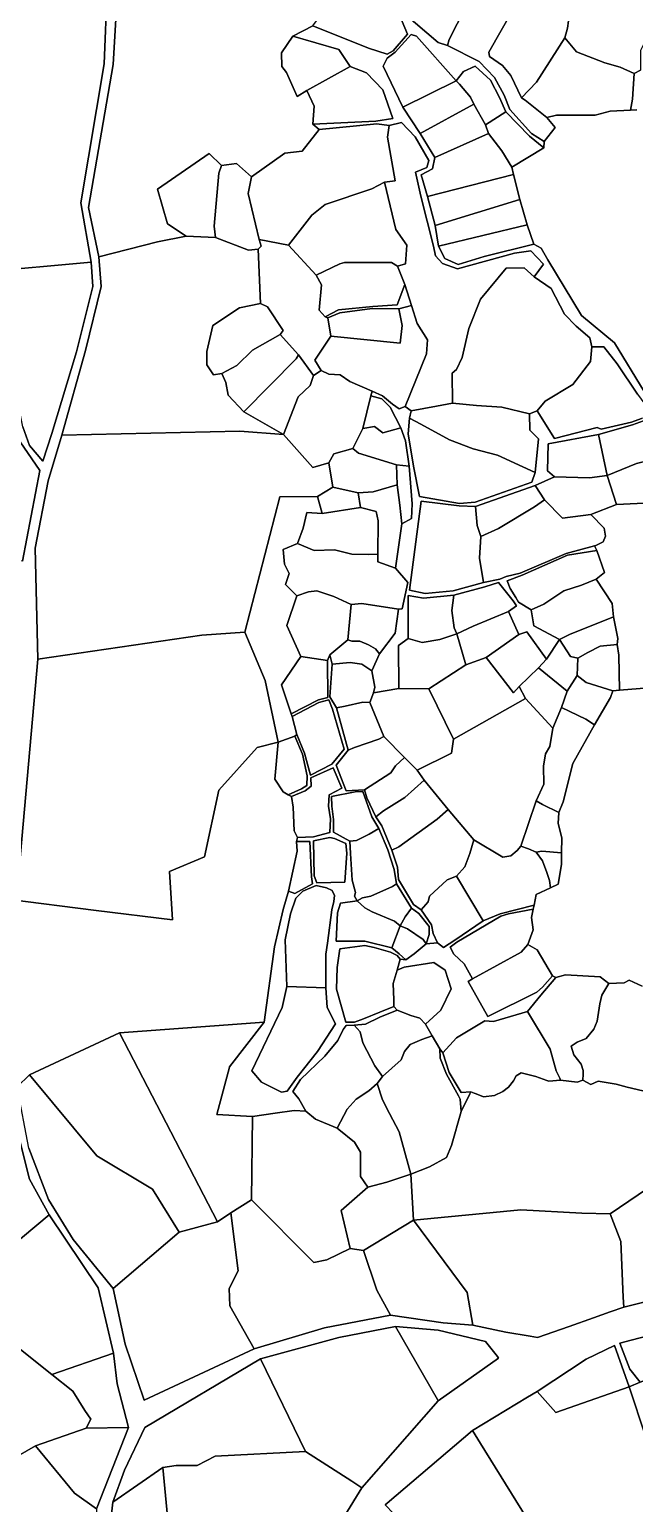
# Model space of a CAD drawing. Extents: x 542555 to 550520, y 1840485 to 1846995.
# Drawn here: x 546246.8 to 546404.6, y 1842267.1 to 1842651.4 of the extents above; entities that cross this region are included whole.
import ezdxf

# ---------------------------------------------------------------- set-up
doc = ezdxf.new("R2010")
doc.units = 0
doc.layers.add('Level 30', color=7, linetype='Continuous')

msp = doc.modelspace()

# ---------------------------------------------------------------- linework, layer by layer
at = {"layer": 'Level 30'}
for points in [[(546264.42, 1842670.82), (546267.07, 1842662.21), (546266.31, 1842642.46), (546260.19, 1842606.19), (546262.94, 1842590.79), (546234.09, 1842588.15), (546230.31, 1842598.41), (546218.22, 1842614.92), (546208.34, 1842630.37), (546190.17, 1842647.84), (546149.81, 1842655.88), (546196.53, 1842683.5), (546223.35, 1842693.32), (546231.01, 1842688.77), (546238.53, 1842671.12)], [(546383.92, 1842625.88), (546381.01, 1842622.24), (546377.71, 1842624.31), (546372.07, 1842630.55), (546370.59, 1842634.32), (546368.07, 1842638.95), (546364.09, 1842643.05), (546355.82, 1842647.25), (546356.24, 1842648.83), (546366.62, 1842669.19), (546369.86, 1842674.44), (546372.31, 1842674.9), (546380.41, 1842672.06), (546375.9, 1842661.97), (546366.63, 1842645.5), (546366.79, 1842644.35), (546370.17, 1842642.05), (546372.31, 1842639.42), (546375.14, 1842633.59), (546376.07, 1842633.01), (546381.75, 1842628.51)], [(546335.21, 1842646.52), (546320.69, 1842652.37), (546328.11, 1842662.44), (546326.31, 1842667.69), (546331.74, 1842670.8), (546343.31, 1842655.16), (546345.44, 1842650.24), (546341.64, 1842645.86), (546340.11, 1842645.02)], [(546356.24, 1842648.83), (546355.82, 1842647.25), (546353.36, 1842648.02), (546344.57, 1842655.57), (546349.31, 1842662.98), (546356.69, 1842671.27), (546357.32, 1842672.94), (546357.89, 1842673.49), (546359.02, 1842673.75), (546363.92, 1842671.54), (546366.62, 1842669.19)], [(546409.41, 1842659.84), (546409.92, 1842657.72), (546406.91, 1842647.52), (546406.13, 1842645.99), (546406.16, 1842640.78), (546404.48, 1842639.96), (546400.88, 1842641.63), (546396.88, 1842642.74), (546389.51, 1842645.59), (546386.4, 1842649.23), (546387.14, 1842651.75), (546387.64, 1842655.63), (546393.8, 1842669.33), (546397.13, 1842668.86), (546406.01, 1842664.02), (546407.86, 1842662.46)], [(546375.9, 1842661.97), (546387.64, 1842655.63), (546387.14, 1842651.75), (546386.4, 1842649.23), (546379.02, 1842637.7), (546375.14, 1842633.59), (546372.31, 1842639.42), (546370.17, 1842642.05), (546366.79, 1842644.35), (546366.63, 1842645.5)], [(546330.42, 1842641.76), (546319.13, 1842635.56), (546316.6, 1842633.94), (546313.81, 1842640.23), (546312.66, 1842641.74), (546312.57, 1842645.34), (546315.52, 1842649.68), (546327.53, 1842646.21)], [(546358.13, 1842638.02), (546344.18, 1842631.19), (546339.1, 1842641.84), (546340.13, 1842643.96), (546342.17, 1842645.55), (546346.37, 1842650.16), (546347.78, 1842649.72)], [(546386.4, 1842649.23), (546389.51, 1842645.59), (546396.88, 1842642.74), (546400.88, 1842641.63), (546404.48, 1842639.96), (546404.09, 1842633.26), (546403.52, 1842630.42), (546398.29, 1842630.12), (546394.31, 1842629.08), (546384.27, 1842629.12), (546381.75, 1842628.51), (546376.07, 1842633.01), (546375.14, 1842633.59), (546379.02, 1842637.7)], [(546341.56, 1842628.24), (546337.12, 1842627.48), (546320.73, 1842626.75), (546321.04, 1842631.44), (546319.13, 1842635.56), (546330.42, 1842641.76), (546334.69, 1842640.15), (546338.96, 1842635.66)], [(546371.08, 1842629.96), (546365.75, 1842626.56), (546362.68, 1842631.93), (546361.8, 1842633.75), (546359, 1842637.15), (546358.13, 1842638.02), (546360.04, 1842640.48), (546363.02, 1842641.88), (546367.06, 1842638.22), (546369.43, 1842633.7)], [(546362.68, 1842631.93), (546348.69, 1842624.29), (546344.18, 1842631.19), (546358.13, 1842638.02), (546359, 1842637.15), (546361.8, 1842633.75)], [(546365.75, 1842626.56), (546366.56, 1842624.33), (546352.51, 1842618.04), (546348.69, 1842624.29), (546362.68, 1842631.93)], [(546380.96, 1842620.53), (546372.64, 1842615.52), (546369.98, 1842619.8), (546366.56, 1842624.33), (546365.75, 1842626.56), (546371.08, 1842629.96), (546377.2, 1842623.65)], [(546340.62, 1842626.4), (546340.23, 1842623.38), (546342.23, 1842611.94), (546339.38, 1842611.64), (546336.12, 1842609.89), (546323.93, 1842605.81), (546320.45, 1842603.01), (546314.39, 1842595.15), (546306.75, 1842596.71), (546303.86, 1842608.68), (546304.75, 1842613.04), (546313.43, 1842619.17), (546317.97, 1842619.67), (546322.38, 1842625.36), (546337.39, 1842626.82)], [(546380.86, 1842590.27), (546378.4, 1842586.9), (546375.85, 1842589.26), (546371.11, 1842589.21), (546364.46, 1842581.12), (546361.36, 1842573.43), (546359.68, 1842565.9), (546358.17, 1842562.77), (546357.09, 1842561.82), (546357.13, 1842554), (546352.96, 1842553.17), (546346.4, 1842551.96), (546344.8, 1842553.14), (546350.34, 1842566.85), (546350.61, 1842570.53), (546347.92, 1842574.78), (546346.45, 1842579.46), (546344.75, 1842584.96), (546342.79, 1842589.75), (546344.92, 1842590.32), (546345.19, 1842595.22), (546342.37, 1842599.29), (546339.38, 1842611.64), (546342.23, 1842611.94), (546340.23, 1842623.38), (546340.62, 1842626.4), (546343.84, 1842627.15), (546347.42, 1842623.45), (546350.99, 1842617.23), (546350.41, 1842615.44), (546347.52, 1842614.25), (546348.92, 1842607.96), (546352.2, 1842594.89), (546352.75, 1842592.41), (546354.5, 1842590.4), (546358.47, 1842589.03), (546373.32, 1842593.07), (546377.55, 1842593.75)], [(546373.09, 1842613.61), (546350.6, 1842607.89), (546349, 1842613.52), (546351.96, 1842615.06), (546352.51, 1842618.04), (546366.56, 1842624.33), (546369.98, 1842619.8), (546372.64, 1842615.52)], [(546287.71, 1842597.55), (546282.83, 1842600.76), (546280.21, 1842609.79), (546293.67, 1842619.08), (546296.87, 1842615.96), (546296.22, 1842613.95), (546294.97, 1842600.11), (546295.35, 1842597.18)], [(546307.21, 1842594.91), (546306.43, 1842594.14), (546303.93, 1842593.88), (546295.35, 1842597.18), (546294.97, 1842600.11), (546296.22, 1842613.95), (546296.87, 1842615.96), (546300.79, 1842616.47), (546304.75, 1842613.04), (546303.86, 1842608.68), (546306.75, 1842596.71)], [(546373.09, 1842613.61), (546374.7, 1842607.06), (546352.6, 1842600.31), (546350.6, 1842607.89)], [(546339.38, 1842611.64), (546342.37, 1842599.29), (546345.19, 1842595.22), (546344.92, 1842590.32), (546342.79, 1842589.75), (546341.27, 1842590.66), (546328.94, 1842590.71), (546327.76, 1842590.36), (546321.6, 1842587.39), (546314.39, 1842595.15), (546320.45, 1842603.01), (546323.93, 1842605.81), (546336.12, 1842609.89)], [(546374.7, 1842607.06), (546376.65, 1842600.51), (546353.48, 1842594.91), (546352.6, 1842600.31)], [(546302.71, 1842551.73), (546313.11, 1842545.78), (546301.68, 1842546.68), (546255.29, 1842545.66), (546261.44, 1842567.7), (546265.54, 1842584.44), (546264.95, 1842592.16), (546280.2, 1842596.08), (546287.71, 1842597.55), (546295.35, 1842597.18), (546303.93, 1842593.88), (546306.43, 1842594.14), (546307.11, 1842579.99), (546301.63, 1842578.83), (546294.63, 1842574.26), (546293.06, 1842567.46), (546293.03, 1842563.98), (546294.83, 1842561.42), (546297.01, 1842561.72), (546298, 1842559.36), (546298.65, 1842556.06)], [(546376.65, 1842600.51), (546378.34, 1842595.48), (546365.41, 1842592.23), (546358.64, 1842590.19), (546355.12, 1842591.73), (546353.48, 1842594.91)], [(546324.64, 1842576.23), (546325.45, 1842571.43), (546321.28, 1842565.21), (546322.93, 1842562.49), (546320.88, 1842561.23), (546316.95, 1842566.56), (546312.2, 1842571.92), (546312.96, 1842572.96), (546308.88, 1842579.12), (546307.11, 1842579.99), (546306.43, 1842594.14), (546307.21, 1842594.91), (546306.75, 1842596.71), (546314.39, 1842595.15), (546321.6, 1842587.39), (546322.99, 1842584.83), (546322.36, 1842578.26), (546323.91, 1842576.54)], [(546262.94, 1842590.79), (546263.33, 1842584.39), (546259.12, 1842567.39), (546252.68, 1842546.05), (546250.34, 1842538.87), (546246.85, 1842542.94), (546245.09, 1842547.85), (546240.85, 1842569.29), (546234.09, 1842588.15)], [(546342.79, 1842589.75), (546344.75, 1842584.96), (546342.75, 1842579.67), (546336.34, 1842579.21), (546327.41, 1842578.29), (546323.91, 1842576.54), (546322.36, 1842578.26), (546322.99, 1842584.83), (546321.6, 1842587.39), (546327.76, 1842590.36), (546328.94, 1842590.71), (546341.27, 1842590.66)], [(546381.32, 1842554.53), (546379.18, 1842552.01), (546377.25, 1842551.17), (546370.03, 1842552.97), (546363.42, 1842553.38), (546357.13, 1842554), (546357.09, 1842561.82), (546358.17, 1842562.77), (546359.68, 1842565.9), (546361.36, 1842573.43), (546364.46, 1842581.12), (546371.11, 1842589.21), (546375.85, 1842589.26), (546378.4, 1842586.9), (546382.87, 1842583.91), (546386.34, 1842577.24), (546389.36, 1842574.05), (546392.96, 1842571.04), (546393.48, 1842568.68), (546393.13, 1842564.88), (546388.54, 1842558.88)], [(546346.45, 1842579.46), (546343.13, 1842578.59), (546336.18, 1842578.67), (546327.79, 1842577.55), (546324.64, 1842576.23), (546323.91, 1842576.54), (546327.41, 1842578.29), (546336.34, 1842579.21), (546342.75, 1842579.67), (546344.75, 1842584.96)], [(546312.96, 1842572.96), (546312.2, 1842571.92), (546305.01, 1842567.84), (546300.9, 1842563.79), (546297.01, 1842561.72), (546294.83, 1842561.42), (546293.03, 1842563.98), (546293.06, 1842567.46), (546294.63, 1842574.26), (546301.63, 1842578.83), (546307.11, 1842579.99), (546308.88, 1842579.12)], [(546346.45, 1842579.46), (546347.92, 1842574.78), (546350.61, 1842570.53), (546350.34, 1842566.85), (546344.8, 1842553.14), (546343.23, 1842552.55), (546341.46, 1842553.72), (546338.88, 1842555.89), (546336.2, 1842557.16), (546330.36, 1842559.62), (546327.85, 1842561.34), (546324.92, 1842561.57), (546322.93, 1842562.49), (546321.28, 1842565.21), (546325.45, 1842571.43), (546343.53, 1842569.65), (546344.05, 1842574.22), (546343.13, 1842578.59)], [(546343.53, 1842569.65), (546325.45, 1842571.43), (546324.64, 1842576.23), (546327.79, 1842577.55), (546336.18, 1842578.67), (546343.13, 1842578.59), (546344.05, 1842574.22)], [(546249.5, 1842536.4), (546245, 1842512.76), (546233.95, 1842514.35), (546217.15, 1842510.49), (546199.96, 1842491.67), (546191.56, 1842482.85), (546181.27, 1842495.06), (546149.76, 1842536.61), (546236.78, 1842571.03), (546242.29, 1842546.94)], [(546312.2, 1842571.92), (546316.95, 1842566.56), (546316.41, 1842565.52), (546302.71, 1842551.73), (546298.65, 1842556.06), (546298, 1842559.36), (546297.01, 1842561.72), (546300.9, 1842563.79), (546305.01, 1842567.84)], [(546316.95, 1842566.56), (546320.88, 1842561.23), (546320.04, 1842558.56), (546316.9, 1842555.63), (546313.11, 1842545.78), (546302.71, 1842551.73), (546316.41, 1842565.52)], [(546395.91, 1842547.23), (546394.88, 1842547.64), (546383.75, 1842544.75), (546379.18, 1842552.01), (546381.32, 1842554.53), (546388.54, 1842558.88), (546393.13, 1842564.88), (546393.48, 1842568.68), (546396.63, 1842568.64), (546400.07, 1842564.26), (546405.42, 1842556.31), (546407.98, 1842552.76), (546409.19, 1842550.48), (546406.43, 1842549.99), (546403.78, 1842549.01)], [(546336.2, 1842557.16), (546335.82, 1842555.94), (546333.77, 1842547.35), (546331.18, 1842542.19), (546326.18, 1842540.74), (546324.92, 1842538.41), (546320.74, 1842537.23), (546313.11, 1842545.78), (546316.9, 1842555.63), (546320.04, 1842558.56), (546320.88, 1842561.23), (546322.93, 1842562.49), (546324.92, 1842561.57), (546327.85, 1842561.34), (546330.36, 1842559.62)], [(546336.77, 1842547.93), (546333.77, 1842547.35), (546335.82, 1842555.94), (546338.73, 1842555.14), (546340.9, 1842552.97), (546343.64, 1842547.6), (546338.94, 1842546.26)], [(546377.25, 1842551.17), (546377.32, 1842546.96), (546379.59, 1842544.69), (546378.7, 1842535.89), (546375.5, 1842537.42), (546368.9, 1842540.44), (546362.53, 1842542.11), (546356.39, 1842544.44), (546348.9, 1842548.49), (546345.93, 1842550.08), (546346.4, 1842551.96), (546352.96, 1842553.17), (546357.13, 1842554), (546363.42, 1842553.38), (546370.03, 1842552.97)], [(546345.8, 1842537.54), (546342.52, 1842537.92), (546332.6, 1842540.95), (546331.18, 1842542.19), (546333.77, 1842547.35), (546336.77, 1842547.93), (546338.94, 1842546.26), (546343.64, 1842547.6), (546344.85, 1842544.17)], [(546345.93, 1842550.08), (546348.9, 1842548.49), (546356.39, 1842544.44), (546362.53, 1842542.11), (546368.9, 1842540.44), (546375.5, 1842537.42), (546378.7, 1842535.89), (546377.81, 1842533.41), (546363.03, 1842528.19), (546358.98, 1842527.83), (546348.55, 1842529.69), (546347, 1842537.55), (546345.62, 1842545.99)], [(546412.98, 1842547.42), (546412.94, 1842541.6), (546411.2, 1842539.78), (546405.15, 1842538.22), (546397.5, 1842535.15), (546395.18, 1842545.79), (546404.09, 1842548.37), (546406.93, 1842549.38), (546410.48, 1842549.74)], [(546325.95, 1842532.06), (546321.91, 1842529.62), (546312.07, 1842529.53), (546302.97, 1842494.3), (546291.74, 1842493.54), (546249, 1842487.2), (546248.32, 1842516.22), (546251.68, 1842533.76), (546255.29, 1842545.66), (546301.68, 1842546.68), (546313.11, 1842545.78), (546320.74, 1842537.23), (546324.92, 1842538.41)], [(546395.18, 1842545.79), (546397.5, 1842535.15), (546392.9, 1842534.49), (546383.77, 1842534.78), (546381.91, 1842536.34), (546382.09, 1842543.41)], [(546342.52, 1842537.92), (546342.73, 1842532.72), (546336.41, 1842530.89), (546332.54, 1842530.61), (546325.95, 1842532.06), (546324.92, 1842538.41), (546326.18, 1842540.74), (546331.18, 1842542.19), (546332.6, 1842540.95)], [(546414.22, 1842528.27), (546399.88, 1842527.58), (546397.5, 1842535.15), (546405.15, 1842538.22), (546411.2, 1842539.78), (546412.94, 1842541.6), (546418.29, 1842529.78)], [(546346.45, 1842523.94), (546343.89, 1842522.53), (546343.4, 1842527.36), (546342.73, 1842532.72), (546342.52, 1842537.92), (546345.8, 1842537.54), (546346.61, 1842527.77)], [(546333.15, 1842526.8), (546323.13, 1842525.23), (546321.91, 1842529.62), (546325.95, 1842532.06), (546332.54, 1842530.61)], [(546343.89, 1842522.53), (546342.31, 1842510.94), (546337.69, 1842512.6), (546337.67, 1842514.59), (546337.72, 1842523.33), (546337.19, 1842525.75), (546333.15, 1842526.8), (546332.54, 1842530.61), (546336.41, 1842530.89), (546342.73, 1842532.72), (546343.4, 1842527.36)], [(546369.14, 1842521.34), (546364.51, 1842519.22), (546363.55, 1842522.07), (546363.13, 1842527.02), (546378.69, 1842532.5), (546381.14, 1842528.79), (546378.55, 1842526.92)], [(546397.5, 1842535.15), (546399.88, 1842527.58), (546393.19, 1842524.96), (546385.8, 1842524.03), (546381.14, 1842528.79), (546378.69, 1842532.5), (546383.77, 1842534.78), (546392.9, 1842534.49)], [(546318.2, 1842521.39), (546316.71, 1842517.43), (546312.99, 1842515.86), (546313.31, 1842511.99), (546314.58, 1842509.54), (546313.57, 1842506.7), (546316.54, 1842503.74), (546313.92, 1842496.02), (546317.55, 1842487.93), (546312.53, 1842480.52), (546315.06, 1842473.01), (546315.35, 1842472.25), (546316.53, 1842467.57), (546316, 1842467.2), (546311.66, 1842465.57), (546308.31, 1842481.64), (546302.97, 1842494.3), (546312.07, 1842529.53), (546321.91, 1842529.62), (546323.13, 1842525.23), (546319.18, 1842525.51)], [(546364.51, 1842519.22), (546364.18, 1842513.55), (546365.26, 1842507.26), (546357.35, 1842505.08), (546350.04, 1842504.38), (546345.96, 1842505.2), (546348.97, 1842528.42), (546358.87, 1842527.18), (546363.13, 1842527.02), (546363.55, 1842522.07)], [(546394.35, 1842516.83), (546394.16, 1842516.78), (546386.76, 1842514.79), (546374.78, 1842509.69), (546371.15, 1842508.76), (546369.45, 1842508.12), (546365.26, 1842507.26), (546364.18, 1842513.55), (546364.51, 1842519.22), (546369.14, 1842521.34), (546378.55, 1842526.92), (546381.14, 1842528.79), (546385.8, 1842524.03), (546393.19, 1842524.96), (546396.73, 1842521.39), (546397.08, 1842519.31), (546396.4, 1842517.85)], [(546337.72, 1842523.33), (546337.67, 1842514.59), (546335.36, 1842514.53), (546330.93, 1842514.59), (546326.39, 1842515.77), (546321.09, 1842515.61), (546316.71, 1842517.43), (546318.2, 1842521.39), (546319.18, 1842525.51), (546323.13, 1842525.23), (546333.15, 1842526.8), (546337.19, 1842525.75)], [(546342.31, 1842510.94), (546345.51, 1842507.25), (546343.98, 1842500.35), (546343.02, 1842500.26), (546333.52, 1842501.78), (546330.74, 1842501.51), (546326.15, 1842503.61), (546321.72, 1842505.1), (546319.61, 1842504.77), (546316.54, 1842503.74), (546313.57, 1842506.7), (546314.58, 1842509.54), (546313.31, 1842511.99), (546312.99, 1842515.86), (546316.71, 1842517.43), (546321.09, 1842515.61), (546326.39, 1842515.77), (546330.93, 1842514.59), (546335.36, 1842514.53), (546337.67, 1842514.59), (546337.69, 1842512.6)], [(546396.77, 1842509.83), (546394.62, 1842508.06), (546390.79, 1842506.55), (546386.16, 1842505.09), (546380.96, 1842501.56), (546377.69, 1842500.09), (546374.38, 1842502.08), (546373.64, 1842503.35), (546372.14, 1842505.69), (546371.41, 1842507.71), (546375.27, 1842509.14), (546387.15, 1842514.36), (546394.79, 1842515.6)], [(546316.54, 1842503.74), (546319.61, 1842504.77), (546321.72, 1842505.1), (546326.15, 1842503.61), (546330.74, 1842501.51), (546329.86, 1842492.24), (546325.16, 1842488.4), (546324.51, 1842486.89), (546317.55, 1842487.93), (546313.92, 1842496.02)], [(546373.85, 1842501.19), (546371.78, 1842499.66), (546362.57, 1842495.88), (546358.29, 1842493.85), (546357.59, 1842495.39), (546356.98, 1842499.9), (546357.49, 1842503.91), (546365.54, 1842506.12), (546369.11, 1842507.24), (546372.99, 1842502.44)], [(546387.66, 1842493.69), (546385.06, 1842492.36), (546378.36, 1842495.9), (546377.69, 1842500.09), (546380.96, 1842501.56), (546386.16, 1842505.09), (546390.79, 1842506.55), (546394.62, 1842508.06), (546398.76, 1842501.77), (546399.16, 1842498.26)], [(546330.74, 1842501.51), (546333.52, 1842501.78), (546343.02, 1842500.26), (546342.22, 1842494.02), (546338.1, 1842488.66), (546337.09, 1842489.92), (546335.25, 1842491.01), (546333, 1842491.97), (546330.88, 1842491.91), (546329.86, 1842492.24)], [(546349.2, 1842491.62), (546345.54, 1842492.64), (546345.59, 1842503.85), (546349.54, 1842503.15), (546357.49, 1842503.91), (546356.98, 1842499.9), (546357.59, 1842495.39), (546358.29, 1842493.85), (546353.88, 1842492.36)], [(546374.48, 1842493.69), (546365.94, 1842487.7), (546360.65, 1842485.75), (546358.29, 1842493.85), (546362.57, 1842495.88), (546371.78, 1842499.66)], [(546399.16, 1842498.26), (546400.25, 1842492.67), (546400.11, 1842491.05), (546395.64, 1842490.67), (546392.41, 1842489.02), (546389.85, 1842487.5), (546387.92, 1842487.98), (546385.06, 1842492.36), (546387.66, 1842493.69)], [(546302.97, 1842494.3), (546308.31, 1842481.64), (546311.66, 1842465.57), (546306.22, 1842464.18), (546296.23, 1842453.08), (546292.47, 1842435.68), (546283.3, 1842431.84), (546284.14, 1842419.28), (546264.17, 1842421.67), (546240.96, 1842424.62), (546244.13, 1842432.46), (546249, 1842487.2), (546291.74, 1842493.54)], [(546358.29, 1842493.85), (546360.65, 1842485.75), (546350.94, 1842479.51), (546343.17, 1842479.55), (546343.06, 1842490.78), (546345.54, 1842492.64), (546349.2, 1842491.62), (546353.88, 1842492.36)], [(546381.64, 1842487.27), (546379.56, 1842485.01), (546374.56, 1842480.08), (546373.08, 1842478.43), (546365.94, 1842487.7), (546374.48, 1842493.69), (546376.53, 1842494.33)], [(546338.1, 1842488.66), (546336.06, 1842484.19), (546333.46, 1842485.96), (546330.48, 1842486.4), (546325.76, 1842485.97), (546325.16, 1842488.4), (546329.86, 1842492.24), (546330.88, 1842491.91), (546333, 1842491.97), (546335.25, 1842491.01), (546337.09, 1842489.92)], [(546385.06, 1842492.36), (546387.92, 1842487.98), (546389.85, 1842487.5), (546389.67, 1842482.94), (546387.06, 1842478.87), (546379.56, 1842485.01), (546381.64, 1842487.27)], [(546400.72, 1842479.13), (546398.99, 1842478.96), (546391.96, 1842481.13), (546389.67, 1842482.94), (546389.85, 1842487.5), (546392.41, 1842489.02), (546395.64, 1842490.67), (546400.11, 1842491.05), (546400.51, 1842488.31)], [(546353.22, 1842413.32), (546350.26, 1842412.98), (546351.08, 1842415.43), (546351.03, 1842417.52), (546348.34, 1842420.96), (546346.44, 1842422.3), (546342.53, 1842428.64), (546341.89, 1842432.43), (546340.25, 1842437.55), (546337.93, 1842443.06), (546336.09, 1842446.16), (546333.75, 1842452.7), (546331.77, 1842452.62), (546325.61, 1842451.44), (546325.64, 1842448.89), (546326.07, 1842445.47), (546326.1, 1842442.16), (546330.37, 1842439.8), (546330.51, 1842436.56), (546330.99, 1842429.6), (546331.87, 1842426.41), (546331.57, 1842425.45), (546332.28, 1842424.23), (546327.89, 1842423.66), (546327.18, 1842421.1), (546326.77, 1842413.74), (546334.24, 1842413.72), (546341.28, 1842411.94), (546343.24, 1842410.4), (546344.95, 1842408.88), (546343.49, 1842408.98), (546342.71, 1842410.01), (546341.01, 1842410.82), (546336.75, 1842412.05), (546334.31, 1842412.6), (546327.77, 1842411.69), (546327.08, 1842406.87), (546326.9, 1842401.2), (546329.3, 1842392.57), (546331.62, 1842392.61), (546333.95, 1842393.43), (546338.2, 1842395.21), (546341.8, 1842396.66), (546342.73, 1842395.74), (546338.17, 1842393.92), (546334.41, 1842392.04), (546331.51, 1842391.78), (546329.37, 1842391.75), (546328.65, 1842390.69), (546327.21, 1842387.77), (546323.85, 1842383.69), (546317.49, 1842377.65), (546315.52, 1842374.48), (546317.07, 1842372.62), (546318.93, 1842369.41), (546315.82, 1842369.57), (546310.8869, 1842368.851), (546304.98, 1842367.99), (546295.71, 1842368.49), (546298.95, 1842380.84), (546299.0057, 1842380.912), (546308.05, 1842392.61), (546310.76, 1842412.27), (546313.02, 1842422.01), (546314.41, 1842426.71), (546316.05, 1842426.11), (546320.67, 1842428.7), (546320.41, 1842430.47), (546319.96, 1842439.72), (546316.48, 1842439.69), (546316.75, 1842440.71), (546320.85, 1842440.9), (546325.11, 1842442.02), (546325.34, 1842445.65), (546324.77, 1842448.93), (546324.94, 1842451.86), (546328.29, 1842453.57), (546326, 1842458.92), (546320.23, 1842456.29), (546320.29, 1842454.14), (546318.76, 1842452.89), (546315.14, 1842451.47), (546314.29, 1842451.87), (546317.72, 1842453.42), (546319.11, 1842454.33), (546319.27, 1842456.83), (546318.03, 1842462.43), (546316, 1842467.2), (546316.53, 1842467.57), (546318.51, 1842462.77), (546320.13, 1842457.02), (546325.69, 1842459.84), (546328.87, 1842463.74), (546325.82, 1842474.19), (546324.93, 1842476.68), (546322.28, 1842475.9), (546315.35, 1842472.25), (546315.06, 1842473.01), (546322.2, 1842476.63), (546324.65, 1842477.28), (546324.51, 1842486.89), (546325.16, 1842488.4), (546325.76, 1842485.97), (546325.15, 1842477.46), (546326.91, 1842474.57), (546329.93, 1842463.49), (546326.83, 1842459.59), (546329.38, 1842452.94), (546334.23, 1842453.17), (546334.8, 1842451.05), (546337.15, 1842446.11), (546338.72, 1842443.78), (546341.36, 1842437.42), (546342.79, 1842432.99), (546343.04, 1842429.79), (546346.96, 1842423.28), (546348.98, 1842421.87), (546351.64, 1842417.97), (546352.09, 1842415.75)], [(546324.51, 1842486.89), (546324.65, 1842477.28), (546322.2, 1842476.63), (546315.06, 1842473.01), (546312.53, 1842480.52), (546317.55, 1842487.93)], [(546336.91, 1842479.94), (546336.51, 1842478.47), (546335.55, 1842475.95), (546333.74, 1842476), (546329.14, 1842474.98), (546326.91, 1842474.57), (546325.15, 1842477.46), (546325.76, 1842485.97), (546330.48, 1842486.4), (546333.46, 1842485.96), (546336.06, 1842484.19)], [(546376.21, 1842477.02), (546357.44, 1842466.42), (546350.94, 1842479.51), (546360.65, 1842485.75), (546365.94, 1842487.7), (546373.08, 1842478.43), (546374.56, 1842480.08)], [(546387.06, 1842478.87), (546385.59, 1842474.62), (546383.27, 1842469.25), (546376.21, 1842477.02), (546374.56, 1842480.08), (546379.56, 1842485.01)], [(546389.67, 1842482.94), (546391.96, 1842481.13), (546398.99, 1842478.96), (546398.38, 1842477.25), (546394.2, 1842470.1), (546391.88, 1842471.59), (546385.59, 1842474.62), (546387.06, 1842478.87)], [(546356.89, 1842462.76), (546347.94, 1842458.28), (546344.62, 1842461.61), (546339.25, 1842467.11), (546335.55, 1842475.95), (546336.51, 1842478.47), (546343.17, 1842479.55), (546350.94, 1842479.51), (546357.44, 1842466.42)], [(546318.51, 1842462.77), (546316.53, 1842467.57), (546315.35, 1842472.25), (546322.28, 1842475.9), (546324.93, 1842476.68), (546325.82, 1842474.19), (546328.87, 1842463.74), (546325.69, 1842459.84), (546320.13, 1842457.02)], [(546335.55, 1842475.95), (546339.25, 1842467.11), (546337.97, 1842466.34), (546331.54, 1842464.17), (546329.93, 1842463.49), (546326.91, 1842474.57), (546329.14, 1842474.98), (546333.74, 1842476)], [(546380.99, 1842454.66), (546378.93, 1842450.31), (546374.92, 1842438.45), (546374.04, 1842437.36), (546372.34, 1842435.96), (546370.23, 1842435.59), (546362.73, 1842440.11), (546356.05, 1842448), (546349.79, 1842455.67), (546347.94, 1842458.28), (546356.89, 1842462.76), (546357.44, 1842466.42), (546376.21, 1842477.02), (546383.27, 1842469.25), (546382.55, 1842464.47), (546381.43, 1842462.52), (546380.84, 1842459.3)], [(546385.59, 1842474.62), (546391.88, 1842471.59), (546394.2, 1842470.1), (546388.52, 1842460.05), (546385.96, 1842450.02), (546384.86, 1842447.25), (546380.63, 1842449.31), (546378.93, 1842450.31), (546380.99, 1842454.66), (546380.84, 1842459.3), (546381.43, 1842462.52), (546382.55, 1842464.47), (546383.27, 1842469.25)], [(546318.03, 1842462.43), (546319.27, 1842456.83), (546319.11, 1842454.33), (546317.72, 1842453.42), (546314.29, 1842451.87), (546312.99, 1842452.61), (546310.79, 1842455.91), (546311.66, 1842465.57), (546316, 1842467.2)], [(546339.25, 1842467.11), (546344.62, 1842461.61), (546342.27, 1842459.4), (546341.1, 1842457.64), (546334.23, 1842453.17), (546329.38, 1842452.94), (546326.83, 1842459.59), (546329.93, 1842463.49), (546331.54, 1842464.17), (546337.97, 1842466.34)], [(546320.23, 1842456.29), (546326, 1842458.92), (546328.29, 1842453.57), (546324.94, 1842451.86), (546324.77, 1842448.93), (546325.34, 1842445.65), (546325.11, 1842442.02), (546320.85, 1842440.9), (546316.75, 1842440.71), (546315.86, 1842442.5), (546315.63, 1842448.65), (546315.14, 1842451.47), (546318.76, 1842452.89), (546320.29, 1842454.14)], [(546347.94, 1842458.28), (546349.79, 1842455.67), (546344.69, 1842451.13), (546339.16, 1842447.69), (546337.15, 1842446.11), (546334.8, 1842451.05), (546334.23, 1842453.17), (546341.1, 1842457.64), (546342.27, 1842459.4), (546344.62, 1842461.61)], [(546349.79, 1842455.67), (546356.05, 1842448), (546353.13, 1842445.49), (546343.18, 1842438.32), (546341.36, 1842437.42), (546338.72, 1842443.78), (546337.15, 1842446.11), (546339.16, 1842447.69), (546344.69, 1842451.13)], [(546332.14, 1842439.99), (546330.37, 1842439.8), (546326.1, 1842442.16), (546326.07, 1842445.47), (546325.64, 1842448.89), (546325.61, 1842451.44), (546331.77, 1842452.62), (546333.75, 1842452.7), (546336.09, 1842446.16), (546337.93, 1842443.06), (546335.41, 1842441.64)], [(546356.05, 1842448), (546362.73, 1842440.11), (546361.65, 1842436.53), (546360.34, 1842433.09), (546358.19, 1842430.69), (546355.79, 1842429.68), (546351.15, 1842425.44), (546350.76, 1842423.98), (546348.98, 1842421.87), (546346.96, 1842423.28), (546343.04, 1842429.79), (546342.79, 1842432.99), (546341.36, 1842437.42), (546343.18, 1842438.32), (546353.13, 1842445.49)], [(546385.61, 1842440.66), (546385.58, 1842436.76), (546380.4, 1842437.19), (546378.95, 1842436.94), (546376.97, 1842437.75), (546374.92, 1842438.45), (546378.93, 1842450.31), (546380.63, 1842449.31), (546384.86, 1842447.25), (546384.67, 1842444.42)], [(546316.48, 1842439.69), (546319.96, 1842439.72), (546320.41, 1842430.47), (546320.67, 1842428.7), (546316.05, 1842426.11), (546314.41, 1842426.71), (546316.6, 1842437.2)], [(546329.36, 1842439.19), (546329.62, 1842436.62), (546329.1, 1842429.13), (546321.78, 1842428.95), (546321.08, 1842430.75), (546320.93, 1842439.9), (546325.15, 1842440.71), (546326.38, 1842440.51)], [(546329.62, 1842436.62), (546329.36, 1842439.19), (546326.38, 1842440.51), (546325.15, 1842440.71), (546320.93, 1842439.9), (546321.08, 1842430.75), (546321.78, 1842428.95), (546329.1, 1842429.13)], [(546333.65, 1842425.04), (546332.28, 1842424.23), (546331.57, 1842425.45), (546331.87, 1842426.41), (546330.99, 1842429.6), (546330.51, 1842436.56), (546330.37, 1842439.8), (546332.14, 1842439.99), (546335.41, 1842441.64), (546337.93, 1842443.06), (546340.25, 1842437.55), (546341.89, 1842432.43), (546342.53, 1842428.64), (546341.46, 1842427.93), (546335.88, 1842425.47)], [(546379, 1842425.89), (546378.42, 1842423.09), (546369.55, 1842420.85), (546365.16, 1842418.97), (546358.19, 1842430.69), (546360.34, 1842433.09), (546361.65, 1842436.53), (546362.73, 1842440.11), (546370.23, 1842435.59), (546372.34, 1842435.96), (546374.04, 1842437.36), (546374.92, 1842438.45), (546376.97, 1842437.75), (546378.95, 1842436.94), (546380.6, 1842434.63), (546381.74, 1842431.6), (546382.46, 1842429.54), (546382.7, 1842427.66)], [(546378.95, 1842436.94), (546380.4, 1842437.19), (546385.58, 1842436.76), (546385.53, 1842433.74), (546384.73, 1842428.56), (546382.7, 1842427.66), (546382.46, 1842429.54), (546381.74, 1842431.6), (546380.6, 1842434.63)], [(546326.62, 1842392.14), (546324.43, 1842396.43), (546324.14, 1842401.57), (546324.09, 1842410.31), (546324.58, 1842413.19), (546325.67, 1842421.88), (546326.15, 1842424.09), (546326.4, 1842425.58), (546325.77, 1842426.89), (546324.25, 1842427.6), (546321.62, 1842428.21), (546318.09, 1842426.77), (546316.29, 1842424.93), (546314.89, 1842420.81), (546313.48, 1842414.08), (546313.9, 1842401.9), (546312.76, 1842396.41), (546304.8, 1842379.92), (546307.35, 1842376.91), (546312.57, 1842374.32), (546314.05, 1842374.6), (546316.67, 1842378.25), (546321.96, 1842384.92)], [(546318.09, 1842426.77), (546321.62, 1842428.21), (546324.25, 1842427.6), (546325.77, 1842426.89), (546326.4, 1842425.58), (546326.15, 1842424.09), (546325.67, 1842421.88), (546324.58, 1842413.19), (546324.09, 1842410.31), (546324.14, 1842401.57), (546313.9, 1842401.9), (546313.48, 1842414.08), (546314.89, 1842420.81), (546316.29, 1842424.93)], [(546344.77, 1842420.08), (546343.45, 1842417.74), (546342.03, 1842418.92), (546336.21, 1842421.37), (546334.31, 1842422.39), (546332.28, 1842424.23), (546333.65, 1842425.04), (546335.88, 1842425.47), (546341.46, 1842427.93), (546342.53, 1842428.64), (546346.44, 1842422.3)], [(546358.19, 1842430.69), (546365.16, 1842418.97), (546357.79, 1842413.95), (546354.77, 1842412.06), (546353.22, 1842413.32), (546352.09, 1842415.75), (546351.64, 1842417.97), (546348.98, 1842421.87), (546350.76, 1842423.98), (546351.15, 1842425.44), (546355.79, 1842429.68)], [(546343.45, 1842417.74), (546341.28, 1842411.94), (546334.24, 1842413.72), (546326.77, 1842413.74), (546327.18, 1842421.1), (546327.89, 1842423.66), (546332.28, 1842424.23), (546334.31, 1842422.39), (546336.21, 1842421.37), (546342.03, 1842418.92)], [(546383.2, 1842404.7), (546384.08, 1842404.2), (546380.2, 1842399.59), (546376.72, 1842395.36), (546367.87, 1842392.77), (546365.54, 1842392.95), (546358.15, 1842388.53), (546354.64, 1842384.56), (546353.83, 1842385.62), (546351.87, 1842389), (546350.09, 1842392.07), (546354.12, 1842395.71), (546356.79, 1842401.31), (546355.2, 1842406.17), (546352.23, 1842408.11), (546344.5, 1842406.96), (546342.71, 1842406.11), (546343.49, 1842408.98), (546344.95, 1842408.88), (546347.13, 1842410.39), (546350.26, 1842412.98), (546353.22, 1842413.32), (546354.77, 1842412.06), (546357.79, 1842413.95), (546365.16, 1842418.97), (546369.55, 1842420.85), (546378.42, 1842423.09), (546378.22, 1842422.06), (546371.74, 1842420.81), (546369.71, 1842420.23), (546358.23, 1842413.44), (546356.52, 1842412.15), (546357.49, 1842410.31), (546360.22, 1842407.78), (546362.35, 1842403.86), (546361.22, 1842403.18), (546366.39, 1842394.04), (546379.13, 1842400.39), (546380.63, 1842401.68)], [(546346.44, 1842422.3), (546348.34, 1842420.96), (546351.03, 1842417.52), (546351.08, 1842415.43), (546350.26, 1842412.98), (546349.46, 1842414.12), (546345.44, 1842416.96), (546343.45, 1842417.74), (546344.77, 1842420.08)], [(546362.35, 1842403.86), (546360.22, 1842407.78), (546357.49, 1842410.31), (546356.52, 1842412.15), (546358.23, 1842413.44), (546369.71, 1842420.23), (546371.74, 1842420.81), (546378.22, 1842422.06), (546377.7, 1842419.85), (546378.14, 1842416.68), (546376.8, 1842412.81), (546375.04, 1842410.88)], [(546347.13, 1842410.39), (546344.95, 1842408.88), (546343.24, 1842410.4), (546341.28, 1842411.94), (546343.45, 1842417.74), (546345.44, 1842416.96), (546349.46, 1842414.12), (546350.26, 1842412.98)], [(546343.49, 1842408.98), (546342.71, 1842406.11), (546341.64, 1842402.69), (546341.86, 1842398.41), (546341.8, 1842396.66), (546338.2, 1842395.21), (546333.95, 1842393.43), (546331.62, 1842392.61), (546329.3, 1842392.57), (546326.9, 1842401.2), (546327.08, 1842406.87), (546327.77, 1842411.69), (546334.31, 1842412.6), (546336.75, 1842412.05), (546341.01, 1842410.82), (546342.71, 1842410.01)], [(546361.22, 1842403.18), (546362.35, 1842403.86), (546375.04, 1842410.88), (546376.8, 1842412.81), (546379.25, 1842411.47), (546383.2, 1842404.7), (546380.63, 1842401.68), (546379.13, 1842400.39), (546366.39, 1842394.04)], [(546342.71, 1842406.11), (546344.5, 1842406.96), (546352.23, 1842408.11), (546355.2, 1842406.17), (546356.79, 1842401.31), (546354.12, 1842395.71), (546350.09, 1842392.07), (546348.59, 1842393.64), (546346.24, 1842394.35), (546342.73, 1842395.74), (546341.8, 1842396.66), (546341.86, 1842398.41), (546341.64, 1842402.69)], [(546384.08, 1842404.2), (546386.64, 1842404.91), (546395.62, 1842404.37), (546397.93, 1842402.67), (546396.12, 1842399.62), (546395.52, 1842397.38), (546394.85, 1842392.88), (546393.99, 1842390.73), (546392, 1842388.34), (546389.62, 1842387.4), (546388.12, 1842386.31), (546388.77, 1842384.05), (546390.7, 1842381.65), (546391.24, 1842379.98), (546391.2095, 1842379.0201), (546391.16, 1842377.46), (546389.61, 1842376.98), (546385.33, 1842377.46), (546385.0951, 1842377.9656), (546384.21, 1842379.87), (546382.63, 1842385.53), (546376.72, 1842395.36), (546380.2, 1842399.59)], [(546324.43, 1842396.43), (546326.62, 1842392.14), (546321.96, 1842384.92), (546316.67, 1842378.25), (546314.05, 1842374.6), (546312.57, 1842374.32), (546307.35, 1842376.91), (546304.8, 1842379.92), (546312.76, 1842396.41), (546313.9, 1842401.9), (546324.14, 1842401.57)], [(546251.95, 1842342.33), (546226.72, 1842321.35), (546201.08, 1842360), (546193.61, 1842371.26), (546194.9406, 1842372.2903), (546213.46, 1842386.63), (546234.49, 1842398.89), (546236.48, 1842391.5497), (546241.2, 1842374.14), (546246.86, 1842351.69)], [(546350.09, 1842392.07), (546351.87, 1842389), (546349.17, 1842388.03), (546346.07, 1842386.74), (546344.64, 1842384.9), (546343.77, 1842382.76), (546338.91, 1842378.4), (546336.92, 1842381.18), (546333.73, 1842387.2), (546333.04, 1842390.06), (546331.51, 1842391.78), (546334.41, 1842392.04), (546338.17, 1842393.92), (546342.73, 1842395.74), (546346.24, 1842394.35), (546348.59, 1842393.64)], [(546376.72, 1842395.36), (546382.63, 1842385.53), (546384.21, 1842379.87), (546385.0951, 1842377.9656), (546385.33, 1842377.46), (546382.26, 1842377.2), (546381.7558, 1842377.3897), (546378.91, 1842378.46), (546375.05, 1842379.41), (546373.75, 1842378.56), (546373.04, 1842377.32), (546371.7826, 1842375.6697), (546371.76, 1842375.64), (546370.23, 1842374.54), (546368.06, 1842373.51), (546365.26, 1842373.16), (546363.29, 1842373.89), (546362.7592, 1842374.1135), (546361.96, 1842374.45), (546359.4, 1842374.24), (546356.25, 1842379.46), (546354.64, 1842384.56), (546358.15, 1842388.53), (546365.54, 1842392.95), (546367.87, 1842392.77)], [(546295.84, 1842340.55), (546285.85, 1842337.82), (546278.89, 1842349.03), (546264.37, 1842357.7), (546246.85, 1842378.84), (546270.31, 1842389.77)], [(546295.71, 1842368.49), (546304.98, 1842367.99), (546304.74, 1842346.27), (546299.3, 1842342.84), (546295.84, 1842340.55), (546270.31, 1842389.77), (546282.0931, 1842390.6567), (546308.05, 1842392.61), (546299.0057, 1842380.912), (546298.95, 1842380.84)], [(546338.91, 1842378.4), (546337.53, 1842376.64), (546335.28, 1842374.7), (546332.06, 1842372.55), (546329.64, 1842369.88), (546327.06, 1842364.99), (546321.42, 1842367.32), (546318.93, 1842369.41), (546317.07, 1842372.62), (546315.52, 1842374.48), (546317.49, 1842377.65), (546323.85, 1842383.69), (546327.21, 1842387.77), (546328.65, 1842390.69), (546329.37, 1842391.75), (546331.51, 1842391.78), (546333.04, 1842390.06), (546333.73, 1842387.2), (546336.92, 1842381.18)], [(546351.18, 1842354.84), (546346.26, 1842352.95), (546343.2, 1842363.99), (546340.7255, 1842368.7779), (546338.9, 1842372.31), (546337.53, 1842376.64), (546338.91, 1842378.4), (546343.77, 1842382.76), (546344.64, 1842384.9), (546346.07, 1842386.74), (546349.17, 1842388.03), (546351.87, 1842389), (546353.83, 1842385.62), (546353.94, 1842383.21), (546355.61, 1842379.03), (546358.6616, 1842373.4068), (546359.17, 1842372.47), (546359.4, 1842369.31), (546356.84, 1842360.41), (546355.55, 1842357.32)], [(546361.7016, 1842373.9311), (546359.4, 1842369.31), (546359.17, 1842372.47), (546358.6616, 1842373.4068), (546355.61, 1842379.03), (546353.94, 1842383.21), (546353.83, 1842385.62), (546354.64, 1842384.56), (546356.25, 1842379.46), (546359.4, 1842374.24), (546361.96, 1842374.45)], [(546285.85, 1842337.82), (546268.61, 1842323.18), (546258.21, 1842335.95), (546251.75, 1842346.36), (546246.69, 1842359.75), (546243.57, 1842375.74), (546246.85, 1842378.84), (546264.37, 1842357.7), (546278.89, 1842349.03)], [(546337.53, 1842376.64), (546338.9, 1842372.31), (546340.7255, 1842368.7779), (546343.2, 1842363.99), (546346.26, 1842352.95), (546340.05, 1842350.84), (546335.03, 1842349.59), (546333.17, 1842352.32), (546333.18, 1842358.71), (546331.59, 1842361.31), (546327.5196, 1842364.6166), (546327.06, 1842364.99), (546329.64, 1842369.88), (546332.06, 1842372.55), (546335.28, 1842374.7)], [(546328.14, 1842343.47), (546330.41, 1842333.55), (546324.34, 1842330.59), (546320.94, 1842329.93), (546304.74, 1842346.27), (546304.98, 1842367.99), (546310.8869, 1842368.851), (546315.82, 1842369.57), (546318.93, 1842369.41), (546321.42, 1842367.32), (546327.06, 1842364.99), (546327.5196, 1842364.6166), (546331.59, 1842361.31), (546333.18, 1842358.71), (546333.17, 1842352.32), (546335.03, 1842349.59)], [(546346.99, 1842340.98), (546333.92, 1842333.06), (546330.41, 1842333.55), (546328.14, 1842343.47), (546335.03, 1842349.59), (546340.05, 1842350.84), (546346.26, 1842352.95)], [(546333.92, 1842333.06), (546337.45, 1842322.69), (546341, 1842316.2), (546323.73, 1842312.93), (546305.4, 1842307.41), (546299.1, 1842318.63), (546298.91, 1842323.15), (546301.21, 1842327.72), (546299.3, 1842342.84), (546304.74, 1842346.27), (546320.94, 1842329.93), (546324.34, 1842330.59), (546330.41, 1842333.55)], [(546398.3, 1842342.58), (546401.07, 1842335.43), (546401.69, 1842320.8718), (546401.8, 1842318.29), (546398.27, 1842317.04), (546393.93, 1842315.5), (546387.56, 1842313.28), (546379.3, 1842310.41), (546377.3866, 1842310.7308), (546371.01, 1842311.8), (546362.42, 1842313.56), (546360.96, 1842322.07), (546346.99, 1842340.98), (546374.95, 1842343.67), (546390.89, 1842342.8)], [(546268.71, 1842306.28), (546252.68, 1842300.7), (546226.72, 1842321.35), (546251.95, 1842342.33), (546264.73, 1842323.3)], [(546299.3, 1842342.84), (546301.21, 1842327.72), (546298.91, 1842323.15), (546299.1, 1842318.63), (546305.4, 1842307.41), (546276.71, 1842294.07), (546271.76, 1842308.62), (546268.61, 1842323.18), (546285.85, 1842337.82), (546295.84, 1842340.55)], [(546346.99, 1842340.98), (546360.96, 1842322.07), (546362.42, 1842313.56), (546354.67, 1842314.16), (546341, 1842316.2), (546337.45, 1842322.69), (546333.92, 1842333.06)], [(546252.68, 1842300.7), (546258.15, 1842296.35), (546261.25, 1842291.36), (546262.84, 1842289.1), (546261.57, 1842286.71), (546248.38, 1842282.11), (546238.69, 1842276.54), (546238.37, 1842280.06), (546218.79, 1842309.5), (546226.72, 1842321.35)], [(546342.31, 1842313.23), (546353.2478, 1842294.1701), (546353.42, 1842293.87), (546333.48, 1842271.21), (546330.8835, 1842272.8825), (546318.84, 1842280.64), (546307.08, 1842304.77), (546327.49, 1842310.38)], [(546365.72, 1842309.33), (546368.8467, 1842305.3805), (546369.14, 1842305.01), (546353.42, 1842293.87), (546353.2478, 1842294.1701), (546342.31, 1842313.23), (546353.38, 1842312.26)], [(546414.43, 1842312.44), (546415.5, 1842305.82), (546416.01, 1842302.62), (546406.06, 1842298.69), (546403.42, 1842302.07), (546400.79, 1842308.9), (546403.73, 1842309.66)], [(546272.67, 1842286.86), (546261.57, 1842286.71), (546262.84, 1842289.1), (546261.25, 1842291.36), (546258.15, 1842296.35), (546252.68, 1842300.7), (546268.71, 1842306.28), (546269.65, 1842298.27)], [(546384.1, 1842290.85), (546379.24, 1842296.29), (546391.96, 1842304.69), (546399.35, 1842308.32), (546403.17, 1842297.53)], [(546307.08, 1842304.77), (546318.84, 1842280.64), (546295.24, 1842279.43), (546290.51, 1842276.97), (546285.08, 1842277.03), (546281.63, 1842276.43), (546268.55, 1842267.42), (546271.63, 1842275.76), (546276.93, 1842286.93)], [(546419.09, 1842293.36), (546407.44, 1842284.67), (546403.17, 1842297.53), (546406.06, 1842298.69), (546416.01, 1842302.62)], [(546407.44, 1842284.67), (546421.53, 1842250.77), (546414.42, 1842244.98), (546392.51, 1842237.48), (546364.43, 1842282.75), (546362.33, 1842286.14), (546376.72, 1842294.78), (546379.24, 1842296.29), (546384.1, 1842290.85), (546403.17, 1842297.53)], [(546261.57, 1842286.71), (546272.67, 1842286.86), (546264.34, 1842265.66), (546258.52, 1842269.8), (546248.38, 1842282.11)], [(546392.51, 1842237.48), (546367.32, 1842222.53), (546343.46, 1842249.72), (546349.11, 1842256.73), (546343.9, 1842262.2), (546339.62, 1842266.7), (546339.58, 1842266.74), (546340.11, 1842267.19), (546362.33, 1842286.14), (546364.43, 1842282.75)], [(546248.38, 1842282.11), (546258.52, 1842269.8), (546264.34, 1842265.66), (546264.25, 1842253.9), (546238.71, 1842247.84), (546235.08, 1842267), (546231.91, 1842273.69), (546238.69, 1842276.54)], [(546318.84, 1842280.64), (546330.8835, 1842272.8825), (546333.48, 1842271.21), (546316.45, 1842243.46), (546312.44, 1842236.92), (546311.23, 1842238.22), (546309.2416, 1842240.3507), (546305.5, 1842244.36), (546283.3, 1842247.12), (546283.19, 1842260.08), (546281.63, 1842276.43), (546285.08, 1842277.03), (546290.51, 1842276.97), (546295.24, 1842279.43)], [(546283.3, 1842247.12), (546267.06, 1842253.96), (546268.55, 1842267.42), (546281.63, 1842276.43), (546283.19, 1842260.08)]]:
    msp.add_lwpolyline(points, close=True, dxfattribs=at)
for points in [[(546245.09, 1842547.85), (546246.85, 1842542.94), (546250.34, 1842538.87), (546252.68, 1842546.05), (546259.12, 1842567.39), (546263.33, 1842584.39), (546262.94, 1842590.79), (546260.19, 1842606.19), (546266.31, 1842642.46), (546267.07, 1842662.21), (546264.42, 1842670.82), (546266.74, 1842671.37), (546269.78, 1842661.58), (546268.68, 1842642.34), (546262.23, 1842605.02), (546264.95, 1842592.16), (546265.54, 1842584.44), (546261.44, 1842567.7), (546255.29, 1842545.66), (546251.68, 1842533.76), (546248.32, 1842516.22), (546249, 1842487.2), (546244.13, 1842432.46)], [(546320.69, 1842652.37), (546315.52, 1842649.68), (546312.57, 1842645.34), (546312.66, 1842641.74), (546313.81, 1842640.23), (546316.6, 1842633.94), (546319.13, 1842635.56), (546321.04, 1842631.44), (546320.73, 1842626.75), (546322.38, 1842625.36), (546317.97, 1842619.67), (546313.43, 1842619.17), (546304.75, 1842613.04), (546300.79, 1842616.47), (546296.87, 1842615.96), (546293.67, 1842619.08), (546280.21, 1842609.79), (546282.83, 1842600.76), (546287.71, 1842597.55), (546280.2, 1842596.08), (546264.95, 1842592.16), (546262.23, 1842605.02), (546268.68, 1842642.34), (546269.78, 1842661.58)], [(546405.42, 1842556.31), (546400.07, 1842564.26), (546396.63, 1842568.64), (546393.48, 1842568.68), (546392.96, 1842571.04), (546389.36, 1842574.05), (546386.34, 1842577.24), (546382.87, 1842583.91), (546378.4, 1842586.9), (546380.86, 1842590.27), (546377.55, 1842593.75), (546373.32, 1842593.07), (546358.47, 1842589.03), (546354.5, 1842590.4), (546352.75, 1842592.41), (546352.2, 1842594.89), (546348.92, 1842607.96), (546347.52, 1842614.25), (546350.41, 1842615.44), (546350.99, 1842617.23), (546347.42, 1842623.45), (546343.84, 1842627.15), (546340.62, 1842626.4), (546337.39, 1842626.82), (546322.38, 1842625.36), (546320.73, 1842626.75), (546337.12, 1842627.48), (546341.56, 1842628.24), (546338.96, 1842635.66), (546334.69, 1842640.15), (546330.42, 1842641.76), (546327.53, 1842646.21), (546315.52, 1842649.68), (546320.69, 1842652.37), (546335.21, 1842646.52), (546340.11, 1842645.02), (546341.64, 1842645.86), (546345.44, 1842650.24), (546343.31, 1842655.16)], [(546344.57, 1842655.57), (546353.36, 1842648.02), (546355.82, 1842647.25), (546364.09, 1842643.05), (546368.07, 1842638.95), (546370.59, 1842634.32), (546372.07, 1842630.55), (546377.71, 1842624.31), (546381.01, 1842622.24), (546380.96, 1842620.53), (546377.2, 1842623.65), (546371.08, 1842629.96), (546369.43, 1842633.7), (546367.06, 1842638.22), (546363.02, 1842641.88), (546360.04, 1842640.48), (546358.13, 1842638.02), (546347.78, 1842649.72), (546346.37, 1842650.16), (546342.17, 1842645.55), (546340.13, 1842643.96), (546339.1, 1842641.84), (546344.18, 1842631.19), (546348.69, 1842624.29), (546352.51, 1842618.04), (546351.96, 1842615.06), (546349, 1842613.52), (546350.6, 1842607.89), (546352.6, 1842600.31), (546353.48, 1842594.91), (546355.12, 1842591.73), (546358.64, 1842590.19), (546365.41, 1842592.23), (546378.34, 1842595.48), (546380.28, 1842594.44), (546382.01, 1842591.38), (546390.78, 1842576.89), (546399.41, 1842569.74), (546407.12, 1842557.04)], [(546405.21, 1842630.47), (546403.52, 1842630.42), (546404.09, 1842633.26), (546404.48, 1842639.96), (546406.16, 1842640.78)], [(546407.12, 1842557.04), (546399.41, 1842569.74), (546390.78, 1842576.89), (546382.01, 1842591.38), (546380.28, 1842594.44), (546378.34, 1842595.48), (546376.65, 1842600.51), (546374.7, 1842607.06), (546373.09, 1842613.61), (546372.64, 1842615.52), (546380.96, 1842620.53), (546381.01, 1842622.24), (546383.92, 1842625.88), (546381.75, 1842628.51), (546384.27, 1842629.12), (546394.31, 1842629.08), (546398.29, 1842630.12), (546403.52, 1842630.42), (546405.21, 1842630.47)], [(546406.93, 1842549.38), (546404.09, 1842548.37), (546395.18, 1842545.79), (546382.09, 1842543.41), (546381.91, 1842536.34), (546383.77, 1842534.78), (546378.69, 1842532.5), (546363.13, 1842527.02), (546358.87, 1842527.18), (546348.97, 1842528.42), (546345.96, 1842505.2), (546350.04, 1842504.38), (546357.35, 1842505.08), (546365.26, 1842507.26), (546369.45, 1842508.12), (546371.15, 1842508.76), (546374.78, 1842509.69), (546386.76, 1842514.79), (546394.16, 1842516.78), (546394.79, 1842515.6), (546387.15, 1842514.36), (546375.27, 1842509.14), (546371.41, 1842507.71), (546372.14, 1842505.69), (546373.64, 1842503.35), (546374.38, 1842502.08), (546377.69, 1842500.09), (546378.36, 1842495.9), (546385.06, 1842492.36), (546381.64, 1842487.27), (546376.53, 1842494.33), (546374.48, 1842493.69), (546371.78, 1842499.66), (546373.85, 1842501.19), (546372.99, 1842502.44), (546369.11, 1842507.24), (546365.54, 1842506.12), (546357.49, 1842503.91), (546349.54, 1842503.15), (546345.59, 1842503.85), (546345.54, 1842492.64), (546343.06, 1842490.78), (546343.17, 1842479.55), (546336.51, 1842478.47), (546336.91, 1842479.94), (546336.06, 1842484.19), (546338.1, 1842488.66), (546342.22, 1842494.02), (546343.02, 1842500.26), (546343.98, 1842500.35), (546345.51, 1842507.25), (546342.31, 1842510.94), (546343.89, 1842522.53), (546346.45, 1842523.94), (546346.61, 1842527.77), (546345.8, 1842537.54), (546344.85, 1842544.17), (546343.64, 1842547.6), (546340.9, 1842552.97), (546338.73, 1842555.14), (546335.82, 1842555.94), (546336.2, 1842557.16), (546338.88, 1842555.89), (546341.46, 1842553.72), (546343.23, 1842552.55), (546344.8, 1842553.14), (546346.4, 1842551.96), (546345.93, 1842550.08), (546345.62, 1842545.99), (546347, 1842537.55), (546348.55, 1842529.69), (546358.98, 1842527.83), (546363.03, 1842528.19), (546377.81, 1842533.41), (546378.7, 1842535.89), (546379.59, 1842544.69), (546377.32, 1842546.96), (546377.25, 1842551.17), (546379.18, 1842552.01), (546383.75, 1842544.75), (546394.88, 1842547.64), (546395.91, 1842547.23), (546403.78, 1842549.01), (546406.43, 1842549.99)], [(546245, 1842512.76), (546249.5, 1842536.4), (546242.29, 1842546.94)], [(546410.44, 1842479.93), (546400.72, 1842479.13), (546400.51, 1842488.31), (546400.11, 1842491.05), (546400.25, 1842492.67), (546399.16, 1842498.26), (546398.76, 1842501.77), (546394.62, 1842508.06), (546396.77, 1842509.83), (546394.79, 1842515.6), (546394.16, 1842516.78), (546394.35, 1842516.83), (546396.4, 1842517.85), (546397.08, 1842519.31), (546396.73, 1842521.39), (546393.19, 1842524.96), (546399.88, 1842527.58), (546414.22, 1842528.27)], [(546406.6, 1842402.02), (546403.21, 1842403.52), (546401.93, 1842402.83), (546397.93, 1842402.67), (546395.62, 1842404.37), (546386.64, 1842404.91), (546384.08, 1842404.2), (546383.2, 1842404.7), (546379.25, 1842411.47), (546376.8, 1842412.81), (546378.14, 1842416.68), (546377.7, 1842419.85), (546378.22, 1842422.06), (546378.42, 1842423.09), (546379, 1842425.89), (546382.7, 1842427.66), (546384.73, 1842428.56), (546385.53, 1842433.74), (546385.58, 1842436.76), (546385.61, 1842440.66), (546384.67, 1842444.42), (546384.86, 1842447.25), (546385.96, 1842450.02), (546388.52, 1842460.05), (546394.2, 1842470.1), (546398.38, 1842477.25), (546398.99, 1842478.96), (546400.72, 1842479.13), (546410.44, 1842479.93)], [(546240.96, 1842424.62), (546264.17, 1842421.67), (546284.14, 1842419.28), (546283.3, 1842431.84), (546292.47, 1842435.68), (546296.23, 1842453.08), (546306.22, 1842464.18), (546311.66, 1842465.57), (546310.79, 1842455.91), (546312.99, 1842452.61), (546314.29, 1842451.87), (546315.14, 1842451.47), (546315.63, 1842448.65), (546315.86, 1842442.5), (546316.75, 1842440.71), (546316.48, 1842439.69), (546316.6, 1842437.2), (546314.41, 1842426.71), (546313.02, 1842422.01), (546310.76, 1842412.27), (546308.05, 1842392.61), (546282.0931, 1842390.6567), (546270.31, 1842389.77), (546246.85, 1842378.84), (546243.57, 1842375.74)], [(546408.25, 1842374.38), (546402.71, 1842375.61), (546399.85, 1842376.45), (546395.17, 1842377.2), (546393.19, 1842376.3), (546391.16, 1842377.46), (546391.2095, 1842379.0201), (546391.24, 1842379.98), (546390.7, 1842381.65), (546388.77, 1842384.05), (546388.12, 1842386.31), (546389.62, 1842387.4), (546392, 1842388.34), (546393.99, 1842390.73), (546394.85, 1842392.88), (546395.52, 1842397.38), (546396.12, 1842399.62), (546397.93, 1842402.67), (546401.93, 1842402.83), (546403.21, 1842403.52), (546406.6, 1842402.02)], [(546415.31, 1842354.21), (546398.3, 1842342.58), (546390.89, 1842342.8), (546374.95, 1842343.67), (546346.99, 1842340.98), (546346.26, 1842352.95), (546351.18, 1842354.84), (546355.55, 1842357.32), (546356.84, 1842360.41), (546359.4, 1842369.31), (546361.7016, 1842373.9311), (546361.96, 1842374.45), (546362.7592, 1842374.1135), (546363.29, 1842373.89), (546365.26, 1842373.16), (546368.06, 1842373.51), (546370.23, 1842374.54), (546371.76, 1842375.64), (546371.7826, 1842375.6697), (546373.04, 1842377.32), (546373.75, 1842378.56), (546375.05, 1842379.41), (546378.91, 1842378.46), (546381.7558, 1842377.3897), (546382.26, 1842377.2), (546385.33, 1842377.46), (546389.61, 1842376.98), (546391.16, 1842377.46), (546393.19, 1842376.3), (546395.17, 1842377.2), (546399.85, 1842376.45), (546402.71, 1842375.61), (546408.25, 1842374.38)], [(546264.34, 1842265.66), (546272.67, 1842286.86), (546269.65, 1842298.27), (546268.71, 1842306.28), (546264.73, 1842323.3), (546251.95, 1842342.33), (546246.86, 1842351.69), (546241.2, 1842374.14)], [(546246.69, 1842359.75), (546251.75, 1842346.36), (546258.21, 1842335.95), (546268.61, 1842323.18), (546271.76, 1842308.62), (546276.71, 1842294.07), (546305.4, 1842307.41), (546323.73, 1842312.93), (546341, 1842316.2), (546354.67, 1842314.16), (546362.42, 1842313.56), (546371.01, 1842311.8), (546377.3866, 1842310.7308), (546379.3, 1842310.41), (546387.56, 1842313.28), (546393.93, 1842315.5), (546398.27, 1842317.04), (546401.8, 1842318.29), (546415.09, 1842321.54)], [(546415.09, 1842321.54), (546401.8, 1842318.29), (546401.69, 1842320.8718), (546401.07, 1842335.43), (546398.3, 1842342.58), (546415.31, 1842354.21)], [(546316.45, 1842243.46), (546333.48, 1842271.21), (546353.42, 1842293.87), (546369.14, 1842305.01), (546368.8467, 1842305.3805), (546365.72, 1842309.33), (546353.38, 1842312.26), (546342.31, 1842313.23), (546327.49, 1842310.38), (546307.08, 1842304.77), (546276.93, 1842286.93), (546271.63, 1842275.76), (546268.55, 1842267.42), (546267.06, 1842253.96)], [(546414.43, 1842312.44), (546403.73, 1842309.66), (546400.79, 1842308.9), (546403.42, 1842302.07), (546406.06, 1842298.69), (546403.17, 1842297.53), (546399.35, 1842308.32), (546391.96, 1842304.69), (546379.24, 1842296.29), (546376.72, 1842294.78), (546362.33, 1842286.14), (546340.11, 1842267.19), (546339.58, 1842266.74)]]:
    msp.add_lwpolyline(points, dxfattribs=at)

doc.saveas('drawing.dxf')
